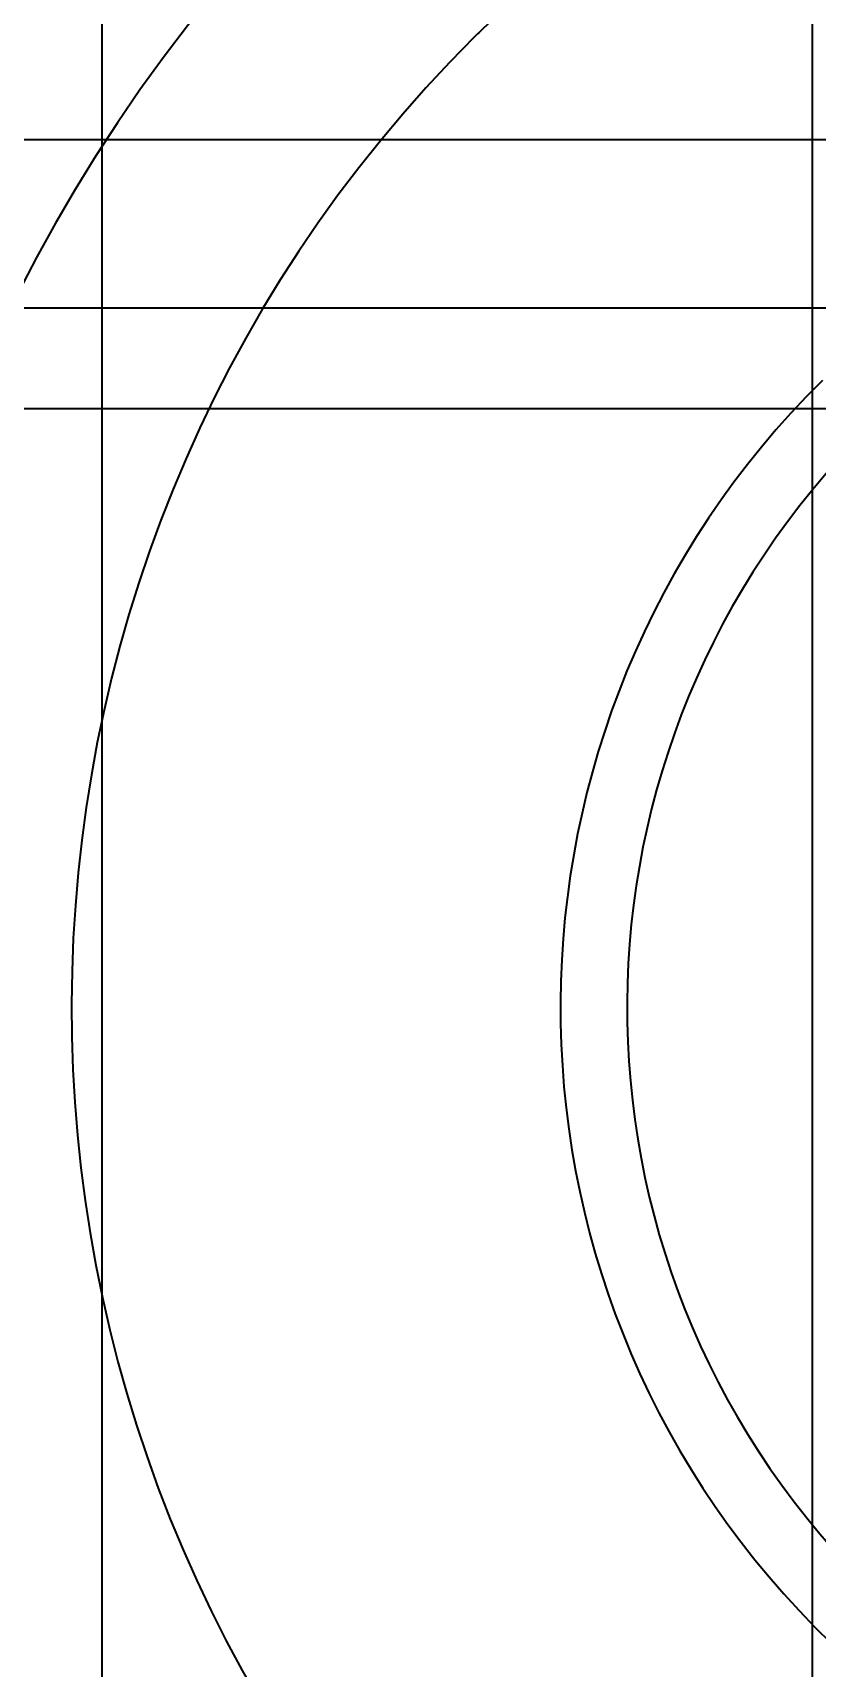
# Model space of a CAD drawing. Header units: millimetres. Extents: x -176 to 3932, y -325 to 2058.
# Drawn here: x 105.19 to 115.78, y 481.08 to 503.16 of the extents above; entities that cross this region are included whole.
import ezdxf

# ---------------------------------------------------------------- set-up
doc = ezdxf.new("R2010")
doc.units = ezdxf.units.MM

# ---------------------------------------------------------------- blocks, each defined once
blk = doc.blocks.new('Drawing View5')
at = {"color": 7, "linetype": 'Continuous', "lineweight": 35}
for p, q in [((-128.4, 202), (-128.4, -278)), ((-128.4, 202), (-128.4, -278)), ((-137.986, -1), (-137.986, 200.062)), ((-137.986, -1), (-137.986, 200.062)), ((-79.9, 163.711), (-159.9, 163.711)), ((-79.9, 161.441), (-159.9, 161.441)), ((-79.9, 160.08), (-159.9, 160.08)), ((-79.9, 160.08), (-159.9, 160.08))]:
    blk.add_line(p, q, dxfattribs=at)
for radius, start, end in [(24.5, 314.6585, 134.6585), (24.5, 314.6585, 134.6585), (21.5, 314.6585, 134.2993), (18.5, 314.9113, 134.6585), (24.5, 134.6585, 314.6585), (24.5, 134.6585, 314.6585), (21.5, 134.6585, 314.2993), (18.5, 134.9113, 314.6585), (18.5, 134.6585, 134.9113), (11.9, 134.6585, 314.6585), (11, 134.6585, 314.6585), (11, 134.6585, 314.6585)]:
    blk.add_arc((-119.9, 152), radius, start, end, dxfattribs=at)

msp = doc.modelspace()

# ---------------------------------------------------------------- block references
at = {"lineweight": 0}
msp.add_blockref('Drawing View5', (244.116, 338), dxfattribs=at)

doc.saveas('drawing.dxf')
